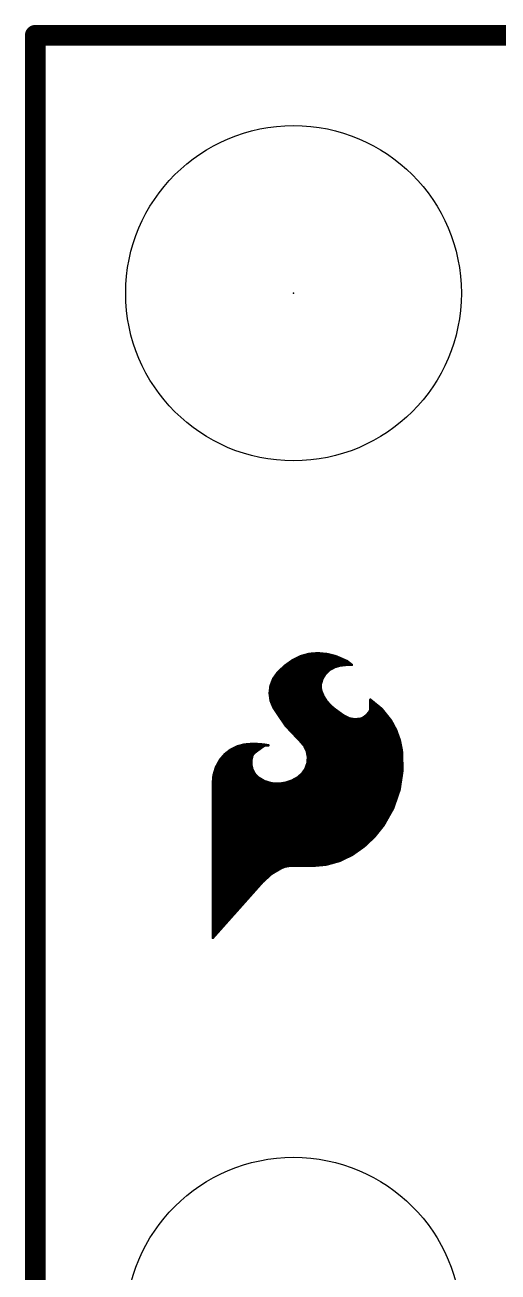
# Model space of a CAD drawing. Extents: x -19.1 to 23, y -12.7 to 20.4.
# Drawn here: x -0.1 to 4.55, y 8.14 to 20.42 of the extents above; entities that cross this region are included whole.
import ezdxf

# ---------------------------------------------------------------- set-up
doc = ezdxf.new("R2010")
doc.units = 0
for name, color, linetype in [('20', 53, 'CONTINUOUS'), ('21', 41, 'CONTINUOUS'), ('23', 53, 'CONTINUOUS')]:
    doc.layers.add(name, color=color, linetype=linetype)

msp = doc.modelspace()

# ---------------------------------------------------------------- linework, layer by layer
at = {"layer": '20', "const_width": 0.2032}
for points in [[(22.86, 20.32), (0, 20.32)], [(0, 20.32), (0, 0)]]:
    msp.add_lwpolyline(points, dxfattribs=at)
at = {"layer": '20', "const_width": 0.1016}
for points in [[(0, 20.3708, 1), (0, 20.2692)], [(0.0508, 20.32, 1), (-0.0508, 20.32)]]:
    msp.add_lwpolyline(points, format="xyb", dxfattribs=at)
at = {"layer": '20'}
for centre in [(2.54, 17.78), (2.54, 7.62)]:
    msp.add_circle(centre, 1.651, dxfattribs=at)
at = {"layer": '21', "const_width": 0.0254}
for points in [[(2.7801, 14.2342), (2.6932, 14.2276)], [(2.8702, 14.2256), (2.7801, 14.2342)], [(2.5312, 14.1656), (2.4535, 14.1096)], [(2.4713, 14.1224), (3.1103, 14.1224)], [(2.5065, 14.1478), (3.0777, 14.1478)], [(2.6092, 14.2044), (2.5312, 14.1656)], [(2.5465, 14.1732), (3.028, 14.1732)], [(2.5975, 14.1986), (2.9693, 14.1986)], [(2.6932, 14.2276), (2.6092, 14.2044)], [(2.6803, 14.224), (2.8767, 14.224)], [(2.9579, 14.2037), (2.8702, 14.2256)], [(2.9478, 14.0995), (2.999, 14.114)], [(2.9808, 14.1935), (2.9579, 14.2037)], [(3.0164, 14.1783), (2.9808, 14.1935)], [(2.999, 14.114), (3.0519, 14.1199)], [(3.0668, 14.1562), (3.0164, 14.1783)], [(3.0519, 14.1199), (3.1129, 14.1199)], [(3.1103, 14.1224), (3.0668, 14.1562)], [(3.1128, 14.1199), (3.1103, 14.1224)], [(3.1129, 14.1199), (3.1128, 14.1199)], [(2.3839, 14.0437), (2.3408, 13.9833)], [(2.3494, 13.9954), (2.8315, 13.9954)], [(2.3675, 14.0208), (2.8473, 14.0208)], [(2.4535, 14.1096), (2.3839, 14.0437)], [(2.3865, 14.0462), (2.8689, 14.0462)], [(2.4134, 14.0716), (2.896, 14.0716)], [(2.4402, 14.097), (2.9431, 14.097)], [(2.8247, 13.9844), (2.855, 14.0333)], [(2.855, 14.0333), (2.897, 14.0725)], [(2.897, 14.0725), (2.9478, 14.0995)], [(2.314, 13.9141), (2.3054, 13.8404)], [(2.3087, 13.8684), (2.8122, 13.8684)], [(2.3116, 13.8938), (2.8071, 13.8938)], [(2.3408, 13.9833), (2.314, 13.9141)], [(2.316, 13.9192), (2.8077, 13.9192)], [(2.3258, 13.9446), (2.8127, 13.9446)], [(2.3356, 13.97), (2.8203, 13.97)], [(2.8067, 13.896), (2.8081, 13.9294)], [(2.8132, 13.8633), (2.8067, 13.896)], [(2.8081, 13.9294), (2.8247, 13.9844)], [(2.3054, 13.8404), (2.3153, 13.7669)], [(2.3057, 13.843), (2.8217, 13.843)], [(2.3085, 13.8176), (2.8323, 13.8176)], [(2.3119, 13.7922), (2.8468, 13.7922)], [(2.3153, 13.7669), (2.3433, 13.6982)], [(2.3154, 13.7668), (2.8625, 13.7668)], [(2.8347, 13.8118), (2.8132, 13.8633)], [(2.864, 13.7643), (2.8347, 13.8118)], [(2.9003, 13.7219), (2.864, 13.7643)], [(3.4084, 13.6849), (3.2958, 13.777)], [(3.2958, 13.777), (3.2958, 13.6881)], [(3.2958, 13.7668), (3.3083, 13.7668)], [(2.3257, 13.7414), (2.8836, 13.7414)], [(2.3361, 13.716), (2.9072, 13.716)], [(2.3433, 13.6982), (2.4619, 13.5224)], [(2.3484, 13.6906), (2.9368, 13.6906)], [(2.3656, 13.6652), (2.9708, 13.6652)], [(2.3827, 13.6398), (3.006, 13.6398)], [(2.9427, 13.6855), (2.9003, 13.7219)], [(3.0341, 13.6195), (2.9427, 13.6855)], [(3.0854, 13.5933), (3.0341, 13.6195)], [(3.2585, 13.6234), (3.2196, 13.5966)], [(3.2881, 13.6601), (3.2585, 13.6234)], [(3.2717, 13.6398), (3.4443, 13.6398)], [(3.2938, 13.6736), (3.2881, 13.6601)], [(3.2903, 13.6652), (3.4241, 13.6652)], [(3.2958, 13.6881), (3.2938, 13.6736)], [(3.2958, 13.7414), (3.3393, 13.7414)], [(3.2958, 13.716), (3.3704, 13.716)], [(3.2958, 13.6906), (3.4014, 13.6906)], [(3.499, 13.5712), (3.4084, 13.6849)], [(2.3998, 13.6144), (3.0441, 13.6144)], [(2.417, 13.589), (3.1087, 13.589)], [(2.4341, 13.5636), (3.5031, 13.5636)], [(2.4512, 13.5382), (3.5167, 13.5382)], [(2.4619, 13.5224), (2.6074, 13.368)], [(2.4709, 13.5128), (3.5304, 13.5128)], [(3.142, 13.5829), (3.0854, 13.5933)], [(3.1992, 13.589), (3.142, 13.5829)], [(3.2196, 13.5966), (3.1992, 13.589)], [(3.1992, 13.589), (3.4848, 13.589)], [(3.2454, 13.6144), (3.4646, 13.6144)], [(3.5491, 13.4778), (3.499, 13.5712)], [(2.4949, 13.4874), (3.544, 13.4874)], [(2.5188, 13.462), (3.5548, 13.462)], [(2.5427, 13.4366), (3.5639, 13.4366)], [(2.5667, 13.4112), (3.573, 13.4112)], [(2.5906, 13.3858), (3.5821, 13.3858)], [(3.5849, 13.378), (3.5491, 13.4778)], [(3.6056, 13.274), (3.5849, 13.378)], [(1.9215, 13.2845), (1.8645, 13.2401)], [(1.8885, 13.2588), (2.1612, 13.2588)], [(1.9211, 13.2842), (2.1962, 13.2842)], [(1.9863, 13.3166), (1.9215, 13.2845)], [(1.9722, 13.3096), (2.2312, 13.3096)], [(2.0562, 13.335), (1.9863, 13.3166)], [(2.1502, 13.3424), (2.0562, 13.335)], [(2.0562, 13.335), (2.2442, 13.335)], [(2.144, 13.2429), (2.1578, 13.2563)], [(2.2442, 13.335), (2.1502, 13.3424)], [(2.1578, 13.2563), (2.2417, 13.3172)], [(2.2417, 13.3172), (2.2574, 13.3256)], [(2.2925, 13.3274), (2.2442, 13.335)], [(2.2574, 13.3256), (2.2748, 13.3291)], [(2.2748, 13.3291), (2.2925, 13.3274)], [(2.6074, 13.368), (2.6457, 13.3231)], [(2.6139, 13.3604), (3.5884, 13.3604)], [(2.6355, 13.335), (3.5935, 13.335)], [(2.6457, 13.3231), (2.6712, 13.2698)], [(2.6522, 13.3096), (3.5985, 13.3096)], [(2.6643, 13.2842), (3.6036, 13.2842)], [(2.6712, 13.2698), (2.6819, 13.2117)], [(2.6732, 13.2588), (3.6061, 13.2588)], [(3.6116, 13.0812), (3.6056, 13.274)], [(1.8175, 13.1851), (1.7774, 13.1119)], [(1.7883, 13.1318), (2.1259, 13.1318)], [(1.8022, 13.1572), (2.1251, 13.1572)], [(1.8161, 13.1826), (2.1254, 13.1826)], [(1.8645, 13.2401), (1.8175, 13.1851)], [(1.8371, 13.208), (2.131, 13.208)], [(1.8588, 13.2334), (2.139, 13.2334)], [(2.1251, 13.1813), (2.135, 13.2258)], [(2.1251, 13.1357), (2.1251, 13.1813)], [(2.135, 13.0912), (2.1251, 13.1357)], [(2.135, 13.2258), (2.144, 13.2429)], [(2.6773, 13.1528), (2.6577, 13.0971)], [(2.6699, 13.1318), (3.6101, 13.1318)], [(2.6819, 13.2117), (2.6773, 13.1528)], [(2.6777, 13.1572), (3.6093, 13.1572)], [(2.6779, 13.2334), (3.6069, 13.2334)], [(2.6797, 13.1826), (3.6085, 13.1826)], [(2.6817, 13.208), (3.6077, 13.208)], [(1.7534, 13.032), (1.7464, 12.9489)], [(1.7532, 13.0302), (2.174, 13.0302)], [(1.7774, 13.1119), (1.7534, 13.032)], [(1.7604, 13.0556), (2.1532, 13.0556)], [(1.7681, 13.081), (2.1402, 13.081)], [(1.7757, 13.1064), (2.1316, 13.1064)], [(2.1572, 13.0478), (2.135, 13.0912)], [(2.1909, 13.0124), (2.1572, 13.0478)], [(2.2543, 12.9742), (2.1909, 13.0124)], [(2.5795, 13.0099), (2.5231, 12.9795)], [(2.6243, 13.0484), (2.5795, 13.0099)], [(2.6032, 13.0302), (3.6039, 13.0302)], [(2.6577, 13.0971), (2.6243, 13.0484)], [(2.6293, 13.0556), (3.6078, 13.0556)], [(2.6467, 13.081), (3.6116, 13.081)], [(2.661, 13.1064), (3.6108, 13.1064)], [(3.5828, 12.8905), (3.6116, 13.0812)], [(1.7464, 12.9489), (1.7464, 11.4325)], [(1.7464, 12.9286), (3.5885, 12.9286)], [(1.7464, 12.9032), (3.5847, 12.9032)], [(1.7468, 12.954), (2.3205, 12.954)], [(1.749, 12.9794), (2.2457, 12.9794)], [(1.7511, 13.0048), (2.2035, 13.0048)], [(2.3251, 12.9526), (2.2543, 12.9742)], [(2.3991, 12.9489), (2.3251, 12.9526)], [(2.4624, 12.959), (2.3991, 12.9489)], [(2.4311, 12.954), (3.5924, 12.954)], [(2.5231, 12.9795), (2.4624, 12.959)], [(2.5228, 12.9794), (3.5962, 12.9794)], [(2.57, 13.0048), (3.6001, 13.0048)], [(3.52, 12.7081), (3.5828, 12.8905)], [(1.7464, 12.8778), (3.5784, 12.8778)], [(1.7464, 12.8524), (3.5697, 12.8524)], [(1.7464, 12.827), (3.5609, 12.827)], [(1.7464, 12.8016), (3.5522, 12.8016)], [(1.7464, 12.7762), (3.5434, 12.7762)], [(1.7464, 12.7508), (3.5347, 12.7508)], [(1.7464, 12.7254), (3.5259, 12.7254)], [(1.7464, 12.7), (3.5154, 12.7)], [(1.7464, 12.6746), (3.5011, 12.6746)], [(1.7464, 12.6492), (3.4868, 12.6492)], [(3.4253, 12.54), (3.52, 12.7081)], [(1.7464, 12.6238), (3.4725, 12.6238)], [(1.7464, 12.5984), (3.4582, 12.5984)], [(1.7464, 12.573), (3.4439, 12.573)], [(1.7464, 12.5476), (3.4296, 12.5476)], [(1.7464, 12.5222), (3.4111, 12.5222)], [(3.3369, 12.4293), (3.4253, 12.54)], [(1.7464, 12.4968), (3.3908, 12.4968)], [(1.7464, 12.4714), (3.3705, 12.4714)], [(1.7464, 12.446), (3.3502, 12.446)], [(1.7464, 12.4206), (3.3276, 12.4206)], [(1.7464, 12.3952), (3.3007, 12.3952)], [(3.2337, 12.3321), (3.3369, 12.4293)], [(1.7464, 12.3698), (3.2737, 12.3698)], [(1.7464, 12.3444), (3.2468, 12.3444)], [(1.7464, 12.319), (3.2151, 12.319)], [(1.7464, 12.2936), (3.1792, 12.2936)], [(1.7464, 12.2682), (3.1432, 12.2682)], [(3.118, 12.2504), (3.2337, 12.3321)], [(1.7464, 12.2428), (3.1024, 12.2428)], [(1.7464, 12.2174), (3.0503, 12.2174)], [(1.7464, 12.192), (2.9982, 12.192)], [(1.7464, 12.1666), (2.9097, 12.1666)], [(2.7268, 12.1412), (2.8631, 12.1536)], [(2.8631, 12.1536), (2.995, 12.1904)], [(2.995, 12.1904), (3.118, 12.2504)], [(1.7464, 12.1412), (2.7268, 12.1412)], [(1.7464, 12.1158), (2.4134, 12.1158)], [(1.7464, 12.0904), (2.3707, 12.0904)], [(1.7464, 12.065), (2.328, 12.065)], [(1.7464, 12.0396), (2.2977, 12.0396)], [(2.234, 11.9812), (2.3208, 12.0607)], [(2.3208, 12.0607), (2.422, 12.1209)], [(2.422, 12.1209), (2.4592, 12.1344)], [(2.4592, 12.1344), (2.4982, 12.1412)], [(2.4982, 12.1412), (2.7268, 12.1412)], [(1.7464, 12.0142), (2.27, 12.0142)], [(1.7464, 11.9888), (2.2423, 11.9888)], [(1.7464, 11.4325), (2.234, 11.9812)], [(1.7464, 11.9634), (2.2182, 11.9634)], [(1.7464, 11.938), (2.1956, 11.938)], [(1.7464, 11.9126), (2.173, 11.9126)], [(1.7464, 11.8872), (2.1505, 11.8872)], [(1.7464, 11.8618), (2.1279, 11.8618)], [(1.7464, 11.8364), (2.1053, 11.8364)], [(1.7464, 11.811), (2.0827, 11.811)], [(1.7464, 11.7856), (2.0602, 11.7856)], [(1.7464, 11.7602), (2.0376, 11.7602)], [(1.7464, 11.7348), (2.015, 11.7348)], [(1.7464, 11.7094), (1.9925, 11.7094)], [(1.7464, 11.684), (1.9699, 11.684)], [(1.7464, 11.6586), (1.9473, 11.6586)], [(1.7464, 11.6332), (1.9248, 11.6332)], [(1.7464, 11.6078), (1.9022, 11.6078)], [(1.7464, 11.5824), (1.8796, 11.5824)], [(1.7464, 11.557), (1.857, 11.557)], [(1.7464, 11.5316), (1.8345, 11.5316)], [(1.7464, 11.5062), (1.8119, 11.5062)], [(1.7464, 11.4808), (1.7893, 11.4808)], [(1.7464, 11.4554), (1.7667, 11.4554)]]:
    msp.add_lwpolyline(points, dxfattribs=at)
at = {"layer": '21', "const_width": 0.0127}
for points in [[(2.7807, 14.2405, 1), (2.7795, 14.2279)], [(2.7806, 14.2279, 1), (2.7796, 14.2405)], [(2.4713, 14.1288, 1), (2.4713, 14.1161)], [(2.5065, 14.1541, 1), (2.5065, 14.1415)], [(2.5284, 14.1713, 1), (2.534, 14.1599)], [(2.5349, 14.1604, 1), (2.5275, 14.1708)], [(2.5465, 14.1796, 1), (2.5465, 14.1669)], [(2.5975, 14.205, 1), (2.5975, 14.1923)], [(2.6075, 14.2105, 1), (2.6109, 14.1983)], [(2.612, 14.1987, 1), (2.6064, 14.2101)], [(2.6803, 14.2303, 1), (2.6803, 14.2177)], [(2.6927, 14.2339, 1), (2.6937, 14.2212)], [(2.6949, 14.2215, 1), (2.6915, 14.2337)], [(2.8717, 14.2318, 1), (2.8686, 14.2195)], [(2.8695, 14.2193, 1), (2.8708, 14.232)], [(2.8767, 14.2177, 1), (2.8767, 14.2303)], [(2.9605, 14.2095, 1), (2.9553, 14.1979)], [(2.9564, 14.1975, 1), (2.9594, 14.2099)], [(2.9693, 14.1923, 1), (2.9693, 14.205)], [(2.9833, 14.1993, 1), (2.9783, 14.1877)], [(2.9782, 14.1877, 1), (2.9834, 14.1993)], [(2.9983, 14.1203, 1), (2.9997, 14.1077)], [(3.0007, 14.1079, 1), (2.9973, 14.1201)], [(3.0189, 14.1841, 1), (3.0139, 14.1725)], [(3.0139, 14.1725, 1), (3.0189, 14.1841)], [(3.028, 14.1669, 1), (3.028, 14.1796)], [(3.0519, 14.1263, 1), (3.0519, 14.1136)], [(3.0526, 14.1136, 1), (3.0512, 14.1262)], [(3.0707, 14.1612, 1), (3.0629, 14.1512)], [(3.0643, 14.1504, 1), (3.0694, 14.162)], [(3.0777, 14.1415, 1), (3.0777, 14.1541)], [(3.1148, 14.1269, 1), (3.1058, 14.1179)], [(3.1064, 14.1174, 1), (3.1142, 14.1274)], [(3.1128, 14.1263, 1), (3.1128, 14.1136)], [(3.1083, 14.1154, 1), (3.1173, 14.1244)], [(3.1103, 14.1161, 1), (3.1103, 14.1288)], [(3.1129, 14.1136, 1), (3.1129, 14.1263)], [(3.1129, 14.1136, 1), (3.1129, 14.1263)], [(2.3494, 14.0017, 1), (2.3494, 13.9891)], [(2.3675, 14.0272, 1), (2.3675, 14.0145)], [(2.3795, 14.0483, 1), (2.3883, 14.0391)], [(2.3891, 14.04, 1), (2.3787, 14.0474)], [(2.3865, 14.0526, 1), (2.3865, 14.0399)], [(2.4134, 14.0779, 1), (2.4134, 14.0653)], [(2.4402, 14.1034, 1), (2.4402, 14.0907)], [(2.4498, 14.1147, 1), (2.4572, 14.1044)], [(2.4579, 14.1049, 1), (2.4491, 14.1142)], [(2.8315, 13.9891, 1), (2.8315, 14.0017)], [(2.8473, 14.0145, 1), (2.8473, 14.0272)], [(2.8507, 14.0379, 1), (2.8594, 14.0286)], [(2.8604, 14.0299, 1), (2.8496, 14.0366)], [(2.8689, 14.0399, 1), (2.8689, 14.0526)], [(2.8941, 14.0781, 1), (2.9, 14.0669)], [(2.9014, 14.0679, 1), (2.8927, 14.0772)], [(2.896, 14.0653, 1), (2.896, 14.0779)], [(2.9461, 14.1056, 1), (2.9495, 14.0934)], [(2.9431, 14.0907, 1), (2.9431, 14.1034)], [(2.9508, 14.0939, 1), (2.9448, 14.1051)], [(2.3087, 13.8748, 1), (2.3087, 13.8621)], [(2.3116, 13.9002, 1), (2.3116, 13.8875)], [(2.3081, 13.9164, 1), (2.32, 13.9118)], [(2.3203, 13.9134, 1), (2.3077, 13.9149)], [(2.316, 13.9255, 1), (2.316, 13.9129)], [(2.3258, 13.951, 1), (2.3258, 13.9383)], [(2.3356, 13.9764, 1), (2.3356, 13.9637)], [(2.3356, 13.987, 1), (2.3459, 13.9796)], [(2.3467, 13.981, 1), (2.3348, 13.9856)], [(2.8003, 13.8963, 1), (2.813, 13.8958)], [(2.8129, 13.8973, 1), (2.8005, 13.8948)], [(2.802, 13.9312, 1), (2.8142, 13.9276)], [(2.8144, 13.9291, 1), (2.8018, 13.9297)], [(2.8071, 13.8875, 1), (2.8071, 13.9002)], [(2.8077, 13.9129, 1), (2.8077, 13.9255)], [(2.8122, 13.8621, 1), (2.8122, 13.8748)], [(2.8127, 13.9383, 1), (2.8127, 13.951)], [(2.8193, 13.9878, 1), (2.8301, 13.9811)], [(2.8308, 13.9826, 1), (2.8186, 13.9863)], [(2.8203, 13.9637, 1), (2.8203, 13.9764)], [(2.3117, 13.8413, 1), (2.2991, 13.8396)], [(2.2991, 13.8412, 1), (2.3117, 13.8397)], [(2.3057, 13.8493, 1), (2.3057, 13.8367)], [(2.3085, 13.8239, 1), (2.3085, 13.8113)], [(2.3119, 13.7986, 1), (2.3119, 13.7859)], [(2.3212, 13.7693, 1), (2.3095, 13.7645)], [(2.309, 13.7661, 1), (2.3216, 13.7678)], [(2.3154, 13.7731, 1), (2.3154, 13.7605)], [(2.8191, 13.8657, 1), (2.8073, 13.8609)], [(2.807, 13.8621, 1), (2.8194, 13.8645)], [(2.8217, 13.8367, 1), (2.8217, 13.8493)], [(2.8401, 13.8151, 1), (2.8293, 13.8085)], [(2.8288, 13.8093, 1), (2.8405, 13.8142)], [(2.8323, 13.8113, 1), (2.8323, 13.8239)], [(2.8468, 13.7859, 1), (2.8468, 13.7986)], [(2.8688, 13.7684, 1), (2.8592, 13.7602)], [(2.8586, 13.761, 1), (2.8694, 13.7676)], [(2.8625, 13.7605, 1), (2.8625, 13.7731)], [(3.2998, 13.7819, 1), (3.2918, 13.7721)], [(3.3022, 13.777, 1), (3.2895, 13.777)], [(3.2958, 13.7731, 1), (3.2958, 13.7605)], [(3.3083, 13.7605, 1), (3.3083, 13.7731)], [(2.3257, 13.7477, 1), (2.3257, 13.7351)], [(2.3361, 13.7224, 1), (2.3361, 13.7097)], [(2.3486, 13.7018, 1), (2.338, 13.6946)], [(2.3374, 13.6958, 1), (2.3492, 13.7006)], [(2.3484, 13.6969, 1), (2.3484, 13.6843)], [(2.3656, 13.6715, 1), (2.3656, 13.6589)], [(2.3827, 13.6462, 1), (2.3827, 13.6335)], [(2.8836, 13.7351, 1), (2.8836, 13.7477)], [(2.9045, 13.7267, 1), (2.8962, 13.7171)], [(2.8955, 13.7178, 1), (2.9052, 13.726)], [(2.9072, 13.7097, 1), (2.9072, 13.7224)], [(2.9464, 13.6906, 1), (2.939, 13.6804)], [(2.9368, 13.6843, 1), (2.9368, 13.6969)], [(2.9386, 13.6807, 1), (2.9468, 13.6903)], [(2.9708, 13.6589, 1), (2.9708, 13.6715)], [(3.006, 13.6335, 1), (3.006, 13.6462)], [(3.037, 13.6252, 1), (3.0312, 13.6138)], [(3.2535, 13.6274, 1), (3.2634, 13.6194)], [(3.2621, 13.6181, 1), (3.2549, 13.6286)], [(3.2717, 13.6462, 1), (3.2717, 13.6335)], [(3.2823, 13.6626, 1), (3.2939, 13.6576)], [(3.293, 13.6561, 1), (3.2832, 13.6641)], [(3.2903, 13.6715, 1), (3.2903, 13.6589)], [(3.2875, 13.6744, 1), (3.3001, 13.6727)], [(3.2997, 13.6711, 1), (3.288, 13.6761)], [(3.2958, 13.7477, 1), (3.2958, 13.7351)], [(3.2958, 13.7224, 1), (3.2958, 13.7097)], [(3.2895, 13.6881, 1), (3.3022, 13.6881)], [(3.2958, 13.6969, 1), (3.2958, 13.6843)], [(3.3021, 13.6872, 1), (3.2895, 13.689)], [(3.3393, 13.7351, 1), (3.3393, 13.7477)], [(3.3704, 13.7097, 1), (3.3704, 13.7224)], [(3.4014, 13.6843, 1), (3.4014, 13.6969)], [(3.4133, 13.6889, 1), (3.4034, 13.681)], [(3.4043, 13.68, 1), (3.4124, 13.6898)], [(3.4241, 13.6589, 1), (3.4241, 13.6715)], [(3.4443, 13.6335, 1), (3.4443, 13.6462)], [(2.3998, 13.6207, 1), (2.3998, 13.6081)], [(2.417, 13.5953, 1), (2.417, 13.5827)], [(2.4341, 13.57, 1), (2.4341, 13.5573)], [(2.4512, 13.5445, 1), (2.4512, 13.5319)], [(2.4665, 13.5267, 1), (2.4573, 13.518)], [(2.4567, 13.5188, 1), (2.4672, 13.5259)], [(2.4709, 13.5191, 1), (2.4709, 13.5065)], [(3.0304, 13.6144, 1), (3.0378, 13.6246)], [(3.0441, 13.6081, 1), (3.0441, 13.6207)], [(3.0865, 13.5996, 1), (3.0842, 13.5871)], [(3.0825, 13.5877, 1), (3.0883, 13.599)], [(3.1087, 13.5827, 1), (3.1087, 13.5953)], [(3.1413, 13.5892, 1), (3.1426, 13.5765)], [(3.1408, 13.5766, 1), (3.1431, 13.5891)], [(3.197, 13.595, 1), (3.2014, 13.583)], [(3.1992, 13.5953, 1), (3.1992, 13.5827)], [(3.1999, 13.5827, 1), (3.1985, 13.5953)], [(3.216, 13.6018, 1), (3.2232, 13.5914)], [(3.2218, 13.5906, 1), (3.2174, 13.6026)], [(3.2454, 13.6207, 1), (3.2454, 13.6081)], [(3.4646, 13.6081, 1), (3.4646, 13.6207)], [(3.4848, 13.5827, 1), (3.4848, 13.5953)], [(3.5046, 13.5742, 1), (3.4934, 13.5682)], [(3.494, 13.5672, 1), (3.504, 13.5752)], [(3.5031, 13.5573, 1), (3.5031, 13.57)], [(3.5167, 13.5319, 1), (3.5167, 13.5445)], [(3.5304, 13.5065, 1), (3.5304, 13.5191)], [(2.4949, 13.4938, 1), (2.4949, 13.4811)], [(2.5188, 13.4684, 1), (2.5188, 13.4557)], [(2.5427, 13.4429, 1), (2.5427, 13.4303)], [(2.5667, 13.4176, 1), (2.5667, 13.4049)], [(2.5906, 13.3922, 1), (2.5906, 13.3795)], [(3.5551, 13.4799, 1), (3.5432, 13.4756)], [(3.5435, 13.4748, 1), (3.5547, 13.4808)], [(3.544, 13.4811, 1), (3.544, 13.4938)], [(3.5548, 13.4557, 1), (3.5548, 13.4684)], [(3.5639, 13.4303, 1), (3.5639, 13.4429)], [(3.573, 13.4049, 1), (3.573, 13.4176)], [(3.5912, 13.3792, 1), (3.5787, 13.3767)], [(3.579, 13.3758, 1), (3.5909, 13.3801)], [(3.5821, 13.3795, 1), (3.5821, 13.3922)], [(1.8885, 13.2652, 1), (1.8885, 13.2525)], [(1.9211, 13.2905, 1), (1.9211, 13.2779)], [(1.9187, 13.2902, 1), (1.9243, 13.2788)], [(1.9254, 13.2795, 1), (1.9176, 13.2895)], [(1.9722, 13.316, 1), (1.9722, 13.3033)], [(1.9847, 13.3227, 1), (1.9879, 13.3104)], [(1.9891, 13.3109, 1), (1.9835, 13.3223)], [(2.0562, 13.3414, 1), (2.0562, 13.3287)], [(2.0557, 13.3413, 1), (2.0567, 13.3287)], [(2.0578, 13.3289, 1), (2.0546, 13.3411)], [(2.1507, 13.3487, 1), (2.1497, 13.336)], [(2.1507, 13.336, 1), (2.1497, 13.3487)], [(2.1541, 13.2614, 1), (2.1615, 13.2512)], [(2.1622, 13.2518, 1), (2.1534, 13.2608)], [(2.1612, 13.2525, 1), (2.1612, 13.2652)], [(2.1962, 13.2779, 1), (2.1962, 13.2905)], [(2.2312, 13.3033, 1), (2.2312, 13.316)], [(2.2387, 13.3228, 1), (2.2447, 13.3116)], [(2.2452, 13.3413, 1), (2.2432, 13.3287)], [(2.2454, 13.3121, 1), (2.238, 13.3223)], [(2.2437, 13.3287, 1), (2.2447, 13.3413)], [(2.2442, 13.3287, 1), (2.2442, 13.3414)], [(2.2561, 13.3318, 1), (2.2586, 13.3194)], [(2.2604, 13.32, 1), (2.2544, 13.3312)], [(2.2754, 13.3354, 1), (2.2742, 13.3228)], [(2.2761, 13.3229, 1), (2.2735, 13.3353)], [(2.2915, 13.3211, 1), (2.2935, 13.3337)], [(2.2919, 13.3211, 1), (2.2931, 13.3337)], [(2.6122, 13.3721, 1), (2.6026, 13.3639)], [(2.6028, 13.3636, 1), (2.612, 13.3724)], [(2.6139, 13.3667, 1), (2.6139, 13.3541)], [(2.6355, 13.3414, 1), (2.6355, 13.3287)], [(2.6515, 13.3258, 1), (2.64, 13.3203)], [(2.6409, 13.3189, 1), (2.6506, 13.3272)], [(2.6522, 13.316, 1), (2.6522, 13.3033)], [(2.6643, 13.2905, 1), (2.6643, 13.2779)], [(2.6774, 13.2709, 1), (2.6649, 13.2686)], [(2.6654, 13.267, 1), (2.6769, 13.2725)], [(2.6732, 13.2652, 1), (2.6732, 13.2525)], [(3.5884, 13.3541, 1), (3.5884, 13.3667)], [(3.5935, 13.3287, 1), (3.5935, 13.3414)], [(3.5985, 13.3033, 1), (3.5985, 13.316)], [(3.6119, 13.2742, 1), (3.5993, 13.2738)], [(3.5994, 13.2728, 1), (3.6118, 13.2752)], [(3.6036, 13.2779, 1), (3.6036, 13.2905)], [(3.6061, 13.2525, 1), (3.6061, 13.2652)], [(1.7883, 13.1381, 1), (1.7883, 13.1255)], [(1.8022, 13.1636, 1), (1.8022, 13.1509)], [(1.8161, 13.189, 1), (1.8161, 13.1763)], [(1.8127, 13.1892, 1), (1.8223, 13.181)], [(1.8231, 13.182, 1), (1.8119, 13.1882)], [(1.8371, 13.2143, 1), (1.8371, 13.2017)], [(1.8588, 13.2398, 1), (1.8588, 13.2271)], [(1.8606, 13.2451, 1), (1.8684, 13.2351)], [(1.8693, 13.236, 1), (1.8596, 13.2442)], [(2.1314, 13.1813, 1), (2.1187, 13.1813)], [(2.1187, 13.1357, 1), (2.1314, 13.1357)], [(2.1189, 13.1827, 1), (2.1313, 13.1799)], [(2.1313, 13.1371, 1), (2.1189, 13.1343)], [(2.1251, 13.1509, 1), (2.1251, 13.1636)], [(2.1254, 13.1763, 1), (2.1254, 13.189)], [(2.1259, 13.1255, 1), (2.1259, 13.1381)], [(2.1294, 13.2288, 1), (2.1406, 13.2228)], [(2.1412, 13.2244, 1), (2.1288, 13.2272)], [(2.131, 13.2017, 1), (2.131, 13.2143)], [(2.1396, 13.2474, 1), (2.1484, 13.2383)], [(2.1496, 13.2399, 1), (2.1384, 13.2458)], [(2.139, 13.2271, 1), (2.139, 13.2398)], [(2.6699, 13.1381, 1), (2.6699, 13.1255)], [(2.671, 13.1533, 1), (2.6837, 13.1523)], [(2.6777, 13.1636, 1), (2.6777, 13.1509)], [(2.6833, 13.1507, 1), (2.6714, 13.1549)], [(2.6779, 13.2398, 1), (2.6779, 13.2271)], [(2.6797, 13.189, 1), (2.6797, 13.1763)], [(2.6817, 13.2143, 1), (2.6817, 13.2017)], [(2.6883, 13.2112, 1), (2.6756, 13.2122)], [(2.6757, 13.2105, 1), (2.6882, 13.2128)], [(3.6069, 13.2271, 1), (3.6069, 13.2398)], [(3.6077, 13.2017, 1), (3.6077, 13.2143)], [(3.6085, 13.1763, 1), (3.6085, 13.189)], [(3.6093, 13.1509, 1), (3.6093, 13.1636)], [(3.6101, 13.1255, 1), (3.6101, 13.1381)], [(1.7532, 13.0366, 1), (1.7532, 13.0239)], [(1.7597, 13.0315, 1), (1.747, 13.0326)], [(1.7473, 13.0339, 1), (1.7594, 13.0302)], [(1.7604, 13.0619, 1), (1.7604, 13.0493)], [(1.7681, 13.0874, 1), (1.7681, 13.0747)], [(1.7757, 13.1128, 1), (1.7757, 13.1001)], [(1.7718, 13.115, 1), (1.783, 13.1089)], [(1.7835, 13.1101, 1), (1.7713, 13.1138)], [(2.1407, 13.0941, 1), (2.1293, 13.0883)], [(2.1288, 13.0898, 1), (2.1412, 13.0926)], [(2.1316, 13.1001, 1), (2.1316, 13.1128)], [(2.1402, 13.0747, 1), (2.1402, 13.0874)], [(2.1618, 13.0521, 1), (2.1526, 13.0434)], [(2.1516, 13.0449, 1), (2.1629, 13.0506)], [(2.1532, 13.0493, 1), (2.1532, 13.0619)], [(2.174, 13.0239, 1), (2.174, 13.0366)], [(2.1942, 13.0178, 1), (2.1876, 13.007)], [(2.1863, 13.008, 1), (2.1955, 13.0168)], [(2.5754, 13.0147, 1), (2.5836, 13.0051)], [(2.5825, 13.0043, 1), (2.5765, 13.0155)], [(2.6032, 13.0366, 1), (2.6032, 13.0239)], [(2.6191, 13.0519, 1), (2.6296, 13.0448)], [(2.6285, 13.0435, 1), (2.6202, 13.0532)], [(2.6293, 13.0619, 1), (2.6293, 13.0493)], [(2.6467, 13.0874, 1), (2.6467, 13.0747)], [(2.6517, 13.0992, 1), (2.6637, 13.095)], [(2.6629, 13.0935, 1), (2.6525, 13.1007)], [(2.661, 13.1128, 1), (2.661, 13.1001)], [(3.6039, 13.0239, 1), (3.6039, 13.0366)], [(3.6053, 13.081, 1), (3.618, 13.0814)], [(3.6179, 13.0802, 1), (3.6054, 13.0821)], [(3.6078, 13.0493, 1), (3.6078, 13.0619)], [(3.6108, 13.1001, 1), (3.6108, 13.1128)], [(3.6116, 13.0747, 1), (3.6116, 13.0874)], [(1.7528, 12.9489, 1), (1.7401, 12.9489)], [(1.7401, 12.9494, 1), (1.7527, 12.9484)], [(1.7464, 12.935, 1), (1.7464, 12.9223)], [(1.7464, 12.9095, 1), (1.7464, 12.8969)], [(1.7468, 12.9604, 1), (1.7468, 12.9477)], [(1.749, 12.9857, 1), (1.749, 12.9731)], [(1.7511, 13.0112, 1), (1.7511, 12.9985)], [(2.2035, 12.9985, 1), (2.2035, 13.0112)], [(2.2457, 12.9731, 1), (2.2457, 12.9857)], [(2.2562, 12.9803, 1), (2.2525, 12.9681)], [(2.251, 12.9687, 1), (2.2576, 12.9796)], [(2.3255, 12.9589, 1), (2.3248, 12.9462)], [(2.3205, 12.9477, 1), (2.3205, 12.9604)], [(2.3233, 12.9465, 1), (2.327, 12.9586)], [(2.3981, 12.9552, 1), (2.4001, 12.9426)], [(2.3988, 12.9426, 1), (2.3994, 12.9552)], [(2.4311, 12.9604, 1), (2.4311, 12.9477)], [(2.4604, 12.965, 1), (2.4644, 12.953)], [(2.4634, 12.9527, 1), (2.4614, 12.9652)], [(2.5228, 12.9857, 1), (2.5228, 12.9731)], [(2.5201, 12.9851, 1), (2.5261, 12.9739)], [(2.5251, 12.9735, 1), (2.5211, 12.9855)], [(2.57, 13.0112, 1), (2.57, 12.9985)], [(3.5765, 12.8914, 1), (3.5891, 12.8895)], [(3.5888, 12.8884, 1), (3.5768, 12.8925)], [(3.5847, 12.8969, 1), (3.5847, 12.9095)], [(3.5885, 12.9223, 1), (3.5885, 12.935)], [(3.5924, 12.9477, 1), (3.5924, 12.9604)], [(3.5962, 12.9731, 1), (3.5962, 12.9857)], [(3.6001, 12.9985, 1), (3.6001, 13.0112)], [(1.7464, 12.8841, 1), (1.7464, 12.8715)], [(1.7464, 12.8588, 1), (1.7464, 12.8461)], [(1.7464, 12.8079, 1), (1.7464, 12.7953)], [(1.7464, 12.7826, 1), (1.7464, 12.7699)], [(1.7464, 12.8333, 1), (1.7464, 12.8207)], [(3.5434, 12.7699, 1), (3.5434, 12.7826)], [(3.5522, 12.7953, 1), (3.5522, 12.8079)], [(3.5609, 12.8207, 1), (3.5609, 12.8333)], [(3.5697, 12.8461, 1), (3.5697, 12.8588)], [(3.5784, 12.8715, 1), (3.5784, 12.8841)], [(1.7464, 12.7317, 1), (1.7464, 12.7191)], [(1.7464, 12.7064, 1), (1.7464, 12.6937)], [(1.7464, 12.6555, 1), (1.7464, 12.6429)], [(1.7464, 12.7571, 1), (1.7464, 12.7445)], [(1.7464, 12.6809, 1), (1.7464, 12.6683)], [(3.4868, 12.6429, 1), (3.4868, 12.6555)], [(3.5011, 12.6683, 1), (3.5011, 12.6809)], [(3.514, 12.7101, 1), (3.526, 12.706)], [(3.5255, 12.705, 1), (3.5144, 12.7112)], [(3.5154, 12.6937, 1), (3.5154, 12.7064)], [(3.5259, 12.7191, 1), (3.5259, 12.7317)], [(3.5347, 12.7445, 1), (3.5347, 12.7571)], [(1.7464, 12.6302, 1), (1.7464, 12.6175)], [(1.7464, 12.554, 1), (1.7464, 12.5413)], [(1.7464, 12.6047, 1), (1.7464, 12.5921)], [(1.7464, 12.5793, 1), (1.7464, 12.5667)], [(1.7464, 12.5285, 1), (1.7464, 12.5159)], [(3.4111, 12.5159, 1), (3.4111, 12.5285)], [(3.4198, 12.5431, 1), (3.4308, 12.5369)], [(3.4303, 12.536, 1), (3.4203, 12.544)], [(3.4296, 12.5413, 1), (3.4296, 12.554)], [(3.4439, 12.5667, 1), (3.4439, 12.5793)], [(3.4582, 12.5921, 1), (3.4582, 12.6047)], [(3.4725, 12.6175, 1), (3.4725, 12.6302)], [(1.7464, 12.4778, 1), (1.7464, 12.4651)], [(1.7464, 12.4016, 1), (1.7464, 12.3889)], [(1.7464, 12.5031, 1), (1.7464, 12.4905)], [(1.7464, 12.4523, 1), (1.7464, 12.4397)], [(1.7464, 12.4269, 1), (1.7464, 12.4143)], [(3.3007, 12.3889, 1), (3.3007, 12.4016)], [(3.3276, 12.4143, 1), (3.3276, 12.4269)], [(3.3319, 12.4333, 1), (3.3418, 12.4253)], [(3.3412, 12.4247, 1), (3.3325, 12.4339)], [(3.3502, 12.4397, 1), (3.3502, 12.4523)], [(3.3705, 12.4651, 1), (3.3705, 12.4778)], [(3.3908, 12.4905, 1), (3.3908, 12.5031)], [(1.7464, 12.3762, 1), (1.7464, 12.3635)], [(1.7464, 12.3254, 1), (1.7464, 12.3127)], [(1.7464, 12.3, 1), (1.7464, 12.2873)], [(1.7464, 12.3507, 1), (1.7464, 12.3381)], [(3.1792, 12.2873, 1), (3.1792, 12.3)], [(3.2151, 12.3127, 1), (3.2151, 12.3254)], [(3.2294, 12.3367, 1), (3.2381, 12.3275)], [(3.2374, 12.3269, 1), (3.2301, 12.3373)], [(3.2468, 12.3381, 1), (3.2468, 12.3507)], [(3.2737, 12.3635, 1), (3.2737, 12.3762)], [(1.7464, 12.2492, 1), (1.7464, 12.2365)], [(1.7464, 12.2238, 1), (1.7464, 12.2111)], [(1.7464, 12.173, 1), (1.7464, 12.1603)], [(1.7464, 12.2745, 1), (1.7464, 12.2619)], [(1.7464, 12.1983, 1), (1.7464, 12.1857)], [(2.8614, 12.1597, 1), (2.8648, 12.1475)], [(2.8637, 12.1473, 1), (2.8625, 12.1599)], [(2.9097, 12.1603, 1), (2.9097, 12.173)], [(2.9922, 12.1961, 1), (2.9977, 12.1847)], [(2.9967, 12.1843, 1), (2.9933, 12.1965)], [(2.9982, 12.1857, 1), (2.9982, 12.1983)], [(3.0503, 12.2111, 1), (3.0503, 12.2238)], [(3.1024, 12.2365, 1), (3.1024, 12.2492)], [(3.1143, 12.2556, 1), (3.1217, 12.2452)], [(3.1208, 12.2447, 1), (3.1152, 12.2561)], [(3.1432, 12.2619, 1), (3.1432, 12.2745)], [(1.7464, 12.1476, 1), (1.7464, 12.1349)], [(1.7464, 12.0968, 1), (1.7464, 12.0841)], [(1.7464, 12.0714, 1), (1.7464, 12.0587)], [(1.7464, 12.1221, 1), (1.7464, 12.1095)], [(1.7464, 12.0459, 1), (1.7464, 12.0333)], [(2.2977, 12.0333, 1), (2.2977, 12.0459)], [(2.3176, 12.0662, 1), (2.324, 12.0553)], [(2.3251, 12.0561, 1), (2.3165, 12.0654)], [(2.328, 12.0587, 1), (2.328, 12.0714)], [(2.3707, 12.0841, 1), (2.3707, 12.0968)], [(2.4134, 12.1095, 1), (2.4134, 12.1221)], [(2.4198, 12.1269, 1), (2.4242, 12.1149)], [(2.4252, 12.1154, 1), (2.4188, 12.1264)], [(2.4581, 12.1406, 1), (2.4603, 12.1281)], [(2.4614, 12.1284, 1), (2.4571, 12.1403)], [(2.4982, 12.1476, 1), (2.4982, 12.1349)], [(2.4993, 12.1349, 1), (2.4971, 12.1475)], [(2.7262, 12.1475, 1), (2.7274, 12.1349)], [(2.7268, 12.1349, 1), (2.7268, 12.1476)], [(2.7268, 12.1349, 1), (2.7268, 12.1476)], [(1.7464, 12.0206, 1), (1.7464, 12.0079)], [(1.7464, 11.9952, 1), (1.7464, 11.9825)], [(1.7464, 11.9444, 1), (1.7464, 11.9317)], [(1.7464, 11.919, 1), (1.7464, 11.9063)], [(1.7464, 11.9697, 1), (1.7464, 11.9571)], [(2.173, 11.9063, 1), (2.173, 11.919)], [(2.1956, 11.9317, 1), (2.1956, 11.9444)], [(2.2182, 11.9571, 1), (2.2182, 11.9697)], [(2.2297, 11.9859, 1), (2.2383, 11.9765)], [(2.2387, 11.977, 1), (2.2293, 11.9854)], [(2.2423, 11.9825, 1), (2.2423, 11.9952)], [(2.27, 12.0079, 1), (2.27, 12.0206)], [(1.7464, 11.8681, 1), (1.7464, 11.8555)], [(1.7464, 11.8428, 1), (1.7464, 11.8301)], [(1.7464, 11.7919, 1), (1.7464, 11.7793)], [(1.7464, 11.8935, 1), (1.7464, 11.8809)], [(1.7464, 11.8173, 1), (1.7464, 11.8047)], [(2.0602, 11.7793, 1), (2.0602, 11.7919)], [(2.0827, 11.8047, 1), (2.0827, 11.8173)], [(2.1053, 11.8301, 1), (2.1053, 11.8428)], [(2.1279, 11.8555, 1), (2.1279, 11.8681)], [(2.1505, 11.8809, 1), (2.1505, 11.8935)], [(1.7464, 11.7666, 1), (1.7464, 11.7539)], [(1.7464, 11.7157, 1), (1.7464, 11.7031)], [(1.7464, 11.6904, 1), (1.7464, 11.6777)], [(1.7464, 11.7411, 1), (1.7464, 11.7285)], [(1.7464, 11.6649, 1), (1.7464, 11.6523)], [(1.9473, 11.6523, 1), (1.9473, 11.6649)], [(1.9699, 11.6777, 1), (1.9699, 11.6904)], [(1.9925, 11.7031, 1), (1.9925, 11.7157)], [(2.015, 11.7285, 1), (2.015, 11.7411)], [(2.0376, 11.7539, 1), (2.0376, 11.7666)], [(1.7464, 11.6395, 1), (1.7464, 11.6269)], [(1.7464, 11.6142, 1), (1.7464, 11.6015)], [(1.7464, 11.538, 1), (1.7464, 11.5253)], [(1.7464, 11.5887, 1), (1.7464, 11.5761)], [(1.7464, 11.5633, 1), (1.7464, 11.5507)], [(1.8345, 11.5253, 1), (1.8345, 11.538)], [(1.857, 11.5507, 1), (1.857, 11.5633)], [(1.8796, 11.5761, 1), (1.8796, 11.5887)], [(1.9022, 11.6015, 1), (1.9022, 11.6142)], [(1.9248, 11.6269, 1), (1.9248, 11.6395)], [(1.7464, 11.4618, 1), (1.7464, 11.4491)], [(1.7417, 11.4367, 1), (1.7511, 11.4283)], [(1.7401, 11.4325, 1), (1.7528, 11.4325)], [(1.7464, 11.5125, 1), (1.7464, 11.4999)], [(1.7464, 11.4871, 1), (1.7464, 11.4745)], [(1.7667, 11.4491, 1), (1.7667, 11.4618)], [(1.7893, 11.4745, 1), (1.7893, 11.4871)], [(1.8119, 11.4999, 1), (1.8119, 11.5125)]]:
    msp.add_lwpolyline(points, format="xyb", dxfattribs=at)
at = {"layer": '23'}
for p in [(2.54, 17.78), (1.7463, 11.43)]:
    msp.add_point(p, dxfattribs=at)

doc.saveas('drawing.dxf')
